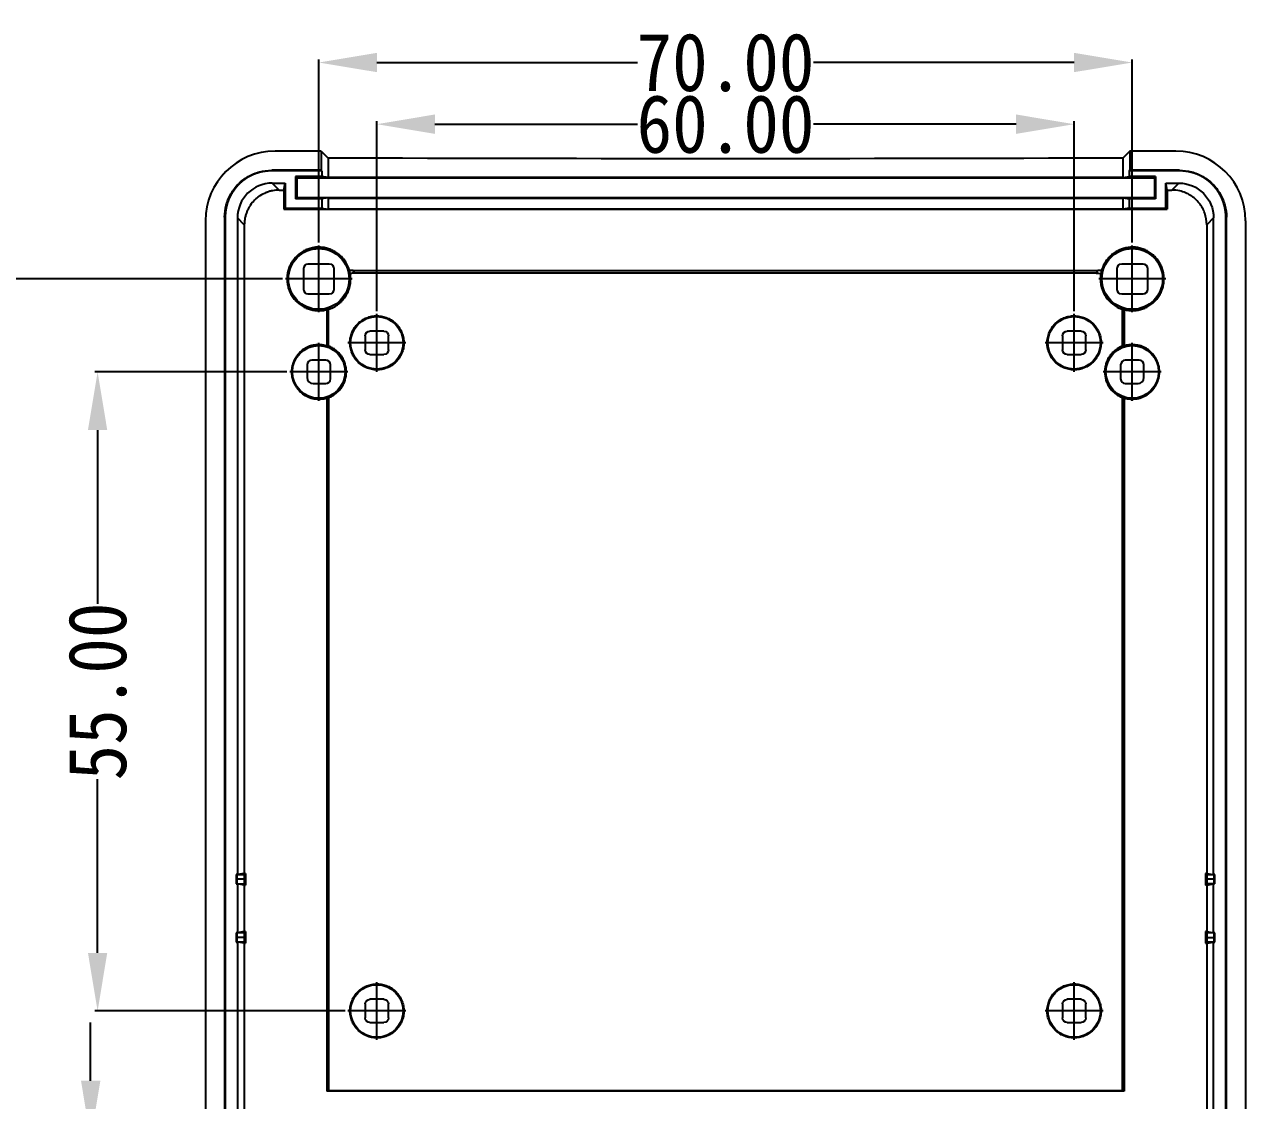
# Model space of a CAD drawing. Header units: inches. Extents: x 491 to 935, y -1750 to -1437.
# Drawn here: x 690.9 to 796, y -1558.2 to -1465.5 of the extents above; entities that cross this region are included whole.
import ezdxf
from ezdxf.lldxf.tags import DXFTag

# ---------------------------------------------------------------- set-up
doc = ezdxf.new("R2010")
doc.units = ezdxf.units.IN
doc.header["$MEASUREMENT"] = 0
doc.layers.add('6', color=7, linetype='Continuous')
doc.styles.add('FFS', font='simfang.ttf', dxfattribs={"width": 0.9})
tags = doc.linetypes.add('CENTER', pattern=[2, 1.25, -0.25, 0.25, -0.25]).pattern_tags.tags
tags[10:11] = [DXFTag(74, 4), DXFTag(75, 0), DXFTag(340, '0'), DXFTag(46, 0.0), DXFTag(50, 0.0), DXFTag(44, 0.0), DXFTag(45, 0.0)]
tags[8:9] = [DXFTag(74, 4), DXFTag(75, 0), DXFTag(340, '0'), DXFTag(46, 0.0), DXFTag(50, 0.0), DXFTag(44, 0.0), DXFTag(45, 0.0)]
tags[6:7] = [DXFTag(74, 4), DXFTag(75, 0), DXFTag(340, '0'), DXFTag(46, 0.0), DXFTag(50, 0.0), DXFTag(44, 0.0), DXFTag(45, 0.0)]
tags[4:5] = [DXFTag(74, 4), DXFTag(75, 0), DXFTag(340, '0'), DXFTag(46, 0.0), DXFTag(50, 0.0), DXFTag(44, 0.0), DXFTag(45, 0.0)]
doc.dimstyles.get("Standard").update_dxf_attribs({"dimtxt": 0.18, "dimasz": 0.18, "dimexe": 0.18, "dimexo": 0.0625, "dimgap": 0.09, "dimtad": 0, "dimzin": 0, "dimdsep": 46, "dimtxsty": 'Standard', "dimcen": 0.09, "dimadec": 0, "dimazin": 0, "dimtfac": 1, "dimtofl": 0, "dimtmove": 0, "dimatfit": 3, "dimfxl": 1, "dimtolj": 1, "dimtzin": 0, "dimarcsym": 0})

# ---------------------------------------------------------------- blocks, each defined once
blk = doc.blocks.new('*D6')
at = {"color": 6, "lineweight": -2}
for p, q in [((721.27, -1490.21), (721.27, -1473.88)), ((726.27, -1474.13), (743.71, -1474.13)), ((776.27, -1474.13), (758.83, -1474.13)), ((781.27, -1490.21), (781.27, -1473.88))]:
    blk.add_line(p, q, dxfattribs=at)
at = {"color": 6}
for points in [[(726.27, -1473.29), (726.27, -1474.96), (721.27, -1474.13)], [(776.27, -1473.29), (776.27, -1474.96), (781.27, -1474.13)]]:
    blk.add_solid(points, dxfattribs=at)
at = {"layer": 'Defpoints', "color": 0}
for p in [(781.27, -1474.13), (721.27, -1490.46), (781.27, -1490.46)]:
    blk.add_point(p, dxfattribs=at)
at = {"color": 4, "insert": (751.27, -1474.13), "char_height": 5, "attachment_point": 5, "style": 'FFS'}
blk.add_mtext('\\A1;60.00', dxfattribs=at)
blk = doc.blocks.new('*D7')
at = {"color": 6, "lineweight": -2}
for p, q in [((716.27, -1484.32), (716.27, -1468.57)), ((721.27, -1468.82), (743.71, -1468.82)), ((781.27, -1468.82), (758.83, -1468.82)), ((786.27, -1484.32), (786.27, -1468.57))]:
    blk.add_line(p, q, dxfattribs=at)
at = {"color": 6}
for points in [[(721.27, -1467.99), (721.27, -1469.65), (716.27, -1468.82)], [(781.27, -1467.99), (781.27, -1469.65), (786.27, -1468.82)]]:
    blk.add_solid(points, dxfattribs=at)
at = {"layer": 'Defpoints', "color": 0}
for p in [(786.27, -1468.82), (716.27, -1484.57), (786.27, -1484.57)]:
    blk.add_point(p, dxfattribs=at)
at = {"color": 4, "insert": (751.27, -1468.82), "char_height": 5, "attachment_point": 5, "style": 'FFS'}
blk.add_mtext('\\A1;70.00', dxfattribs=at)
blk = doc.blocks.new('*D8')
at = {"color": 6, "lineweight": -2}
for p, q in [((713.53, -1495.45), (696.99, -1495.45)), ((697.24, -1500.45), (697.24, -1515.4)), ((697.24, -1545.45), (697.24, -1530.49)), ((718.54, -1550.45), (696.99, -1550.45))]:
    blk.add_line(p, q, dxfattribs=at)
at = {"color": 6}
for points in [[(696.41, -1500.45), (698.07, -1500.45), (697.24, -1495.45)], [(696.41, -1545.45), (698.07, -1545.45), (697.24, -1550.45)]]:
    blk.add_solid(points, dxfattribs=at)
at = {"layer": 'Defpoints', "color": 0}
for p in [(713.78, -1495.45), (697.24, -1550.45), (718.79, -1550.45)]:
    blk.add_point(p, dxfattribs=at)
at = {"color": 4, "insert": (697.24, -1522.95), "char_height": 5, "attachment_point": 5, "rotation": 90, "style": 'FFS'}
blk.add_mtext('\\A1;55.00', dxfattribs=at)
blk = doc.blocks.new('*D9')
at = {"color": 6, "lineweight": -2}
for p, q in [((696.64, -1556.45), (696.64, -1551.45)), ((718.85, -1561.45), (696.39, -1561.45)), ((718.85, -1583.45), (696.39, -1583.45)), ((696.64, -1588.45), (696.64, -1593.45))]:
    blk.add_line(p, q, dxfattribs=at)
at = {"color": 6}
for points in [[(695.81, -1556.45), (697.48, -1556.45), (696.64, -1561.45)], [(695.81, -1588.45), (697.48, -1588.45), (696.64, -1583.45)]]:
    blk.add_solid(points, dxfattribs=at)
at = {"layer": 'Defpoints', "color": 0}
for p in [(719.1, -1561.45), (696.64, -1583.45), (719.1, -1583.45)]:
    blk.add_point(p, dxfattribs=at)
at = {"color": 4, "insert": (696.64, -1572.45), "char_height": 5, "attachment_point": 5, "rotation": 90, "style": 'FFS'}
blk.add_mtext('\\A1;22.00', dxfattribs=at)
blk = doc.blocks.new('*D10')
at = {"color": 6, "lineweight": -2}
for p, q in [((713.15, -1487.45), (687.35, -1487.45)), ((687.6, -1492.45), (687.6, -1532.38)), ((687.6, -1590.45), (687.6, -1550.51)), ((713.15, -1595.45), (687.35, -1595.45))]:
    blk.add_line(p, q, dxfattribs=at)
at = {"color": 6}
for points in [[(686.77, -1492.45), (688.44, -1492.45), (687.6, -1487.45)], [(686.77, -1590.45), (688.44, -1590.45), (687.6, -1595.45)]]:
    blk.add_solid(points, dxfattribs=at)
at = {"layer": 'Defpoints', "color": 0}
for p in [(713.4, -1487.45), (687.6, -1595.45), (713.4, -1595.45)]:
    blk.add_point(p, dxfattribs=at)
at = {"color": 4, "insert": (687.6, -1541.45), "char_height": 5, "attachment_point": 5, "rotation": 90, "style": 'FFS'}
blk.add_mtext('\\A1;108.00', dxfattribs=at)

msp = doc.modelspace()

# ---------------------------------------------------------------- linework, layer by layer
at = {"layer": '6', "color": 7}
for p, q in [((716.472, -1476.446), (712.514, -1476.446)), ((716.472, -1476.446), (716.472, -1478.093)), ((716.472, -1476.446), (717.071, -1477.045)), ((717.071, -1477.045), (717.071, -1478.724)), ((786.072, -1476.446), (785.473, -1477.045)), ((785.473, -1477.045), (785.473, -1478.724)), ((790.03, -1476.446), (786.072, -1476.446)), ((786.072, -1476.446), (786.072, -1478.093)), ((716.472, -1478.093), (712.218, -1478.093)), ((712.218, -1478.093), (712.218, -1478.146)), ((716.525, -1478.146), (712.218, -1478.146)), ((716.525, -1478.146), (716.472, -1478.093)), ((716.525, -1478.146), (716.525, -1478.633)), ((786.02, -1478.146), (786.072, -1478.093)), ((786.02, -1478.633), (786.02, -1478.146)), ((790.326, -1478.146), (786.02, -1478.146)), ((790.326, -1478.093), (786.072, -1478.093)), ((790.326, -1478.093), (790.326, -1478.146)), ((712.871, -1479.798), (712.27, -1479.198)), ((712.27, -1479.198), (713.372, -1479.198)), ((713.272, -1479.8), (713.372, -1479.198)), ((713.372, -1479.198), (713.372, -1481.346)), ((714.261, -1478.635), (714.372, -1478.746)), ((714.261, -1478.635), (714.261, -1480.557)), ((714.372, -1478.744), (788.172, -1478.744)), ((714.372, -1478.746), (714.372, -1480.446)), ((717.071, -1478.724), (716.525, -1478.633)), ((717.071, -1478.7), (785.473, -1478.7)), ((785.473, -1478.724), (786.02, -1478.633)), ((788.172, -1478.746), (788.284, -1478.635)), ((788.172, -1478.746), (788.172, -1480.446)), ((788.284, -1478.635), (788.284, -1480.557)), ((789.172, -1481.346), (789.172, -1479.198)), ((789.172, -1479.198), (790.274, -1479.198)), ((789.272, -1479.8), (789.172, -1479.198)), ((790.274, -1479.198), (789.674, -1479.798)), ((713.272, -1479.8), (713.272, -1481.446)), ((714.261, -1480.557), (714.372, -1480.446)), ((714.372, -1480.448), (788.172, -1480.448)), ((717.071, -1480.468), (716.525, -1480.558)), ((716.525, -1480.558), (716.525, -1481.344)), ((717.071, -1480.468), (717.071, -1481.434)), ((717.071, -1480.491), (785.473, -1480.491)), ((785.473, -1480.468), (785.473, -1481.434)), ((785.473, -1480.468), (786.02, -1480.558)), ((786.02, -1481.344), (786.02, -1480.558)), ((788.172, -1480.446), (788.284, -1480.557)), ((789.272, -1479.8), (789.272, -1481.446)), ((713.372, -1481.346), (713.272, -1481.446)), ((713.272, -1481.444), (789.272, -1481.444)), ((716.525, -1481.344), (717.071, -1481.434)), ((717.071, -1481.421), (785.473, -1481.421)), ((786.02, -1481.344), (785.473, -1481.434)), ((789.172, -1481.346), (789.272, -1481.446)), ((706.522, -1482.438), (706.522, -1600.454)), ((708.17, -1482.142), (708.222, -1482.142)), ((708.17, -1482.142), (708.17, -1600.75)), ((708.222, -1482.142), (708.222, -1600.75)), ((709.863, -1482.783), (709.275, -1482.194)), ((709.275, -1482.194), (709.275, -1538.716)), ((793.27, -1482.194), (792.681, -1482.783)), ((793.27, -1538.716), (793.27, -1482.194)), ((794.375, -1482.142), (794.322, -1482.142)), ((794.322, -1600.75), (794.322, -1482.142)), ((794.375, -1600.75), (794.375, -1482.142)), ((796.022, -1482.438), (796.022, -1600.454)), ((709.863, -1482.783), (709.863, -1538.618)), ((792.681, -1482.783), (792.681, -1538.618)), ((714.972, -1488.346), (714.972, -1486.546)), ((715.372, -1486.146), (717.172, -1486.146)), ((717.572, -1486.546), (717.572, -1488.346)), ((784.972, -1488.346), (784.972, -1486.546)), ((785.372, -1486.146), (787.172, -1486.146)), ((787.572, -1486.546), (787.572, -1488.346)), ((717.172, -1488.746), (715.372, -1488.746)), ((787.172, -1488.746), (785.372, -1488.746)), ((716.963, -1490.089), (716.963, -1493.205)), ((717.11, -1493.23), (717.11, -1490.059)), ((785.435, -1493.23), (785.435, -1490.059)), ((785.582, -1490.089), (785.582, -1493.205)), ((721.872, -1491.946), (720.672, -1491.946)), ((781.872, -1491.946), (780.672, -1491.946)), ((720.272, -1492.346), (720.272, -1493.546)), ((722.272, -1493.546), (722.272, -1492.346)), ((780.272, -1492.346), (780.272, -1493.546)), ((782.272, -1493.546), (782.272, -1492.346)), ((720.672, -1493.946), (721.872, -1493.946)), ((780.672, -1493.946), (781.872, -1493.946)), ((715.272, -1494.846), (715.272, -1495.94)), ((716.872, -1494.446), (715.672, -1494.446)), ((717.272, -1496.046), (717.272, -1494.846)), ((785.272, -1494.846), (785.272, -1496.046)), ((786.872, -1494.446), (785.672, -1494.446)), ((787.272, -1495.94), (787.272, -1494.846)), ((715.778, -1496.446), (716.872, -1496.446)), ((785.672, -1496.446), (786.767, -1496.446)), ((716.963, -1497.687), (716.963, -1557.351)), ((717.11, -1497.661), (717.11, -1557.28)), ((785.435, -1557.28), (785.435, -1497.661)), ((785.582, -1497.687), (785.582, -1557.351)), ((709.275, -1538.716), (709.175, -1538.716)), ((709.227, -1538.724), (709.175, -1538.716)), ((709.175, -1538.716), (709.175, -1539.52)), ((709.868, -1538.724), (709.227, -1538.724)), ((709.227, -1538.724), (709.227, -1539.511)), ((709.863, -1538.618), (709.275, -1538.716)), ((709.868, -1538.724), (709.975, -1538.618)), ((709.868, -1539.511), (709.868, -1538.724)), ((709.975, -1538.618), (709.975, -1539.618)), ((792.677, -1538.724), (792.57, -1538.618)), ((792.57, -1538.618), (792.57, -1539.618)), ((793.317, -1538.724), (792.677, -1538.724)), ((792.677, -1538.724), (792.677, -1539.511)), ((792.681, -1538.618), (793.27, -1538.716)), ((793.37, -1538.716), (793.27, -1538.716)), ((793.317, -1538.724), (793.37, -1538.716)), ((793.317, -1539.511), (793.317, -1538.724)), ((793.37, -1539.511), (793.37, -1538.716)), ((709.227, -1539.511), (709.175, -1539.52)), ((709.175, -1539.52), (709.275, -1539.52)), ((709.227, -1539.511), (709.868, -1539.511)), ((709.275, -1539.52), (709.275, -1543.716)), ((709.863, -1539.618), (709.275, -1539.52)), ((709.863, -1539.618), (709.863, -1543.618)), ((709.868, -1539.511), (709.975, -1539.618)), ((792.57, -1539.618), (792.677, -1539.511)), ((792.677, -1539.618), (792.57, -1539.618)), ((793.37, -1539.511), (792.677, -1539.511)), ((792.681, -1539.618), (793.27, -1539.511)), ((792.681, -1539.618), (792.681, -1543.618)), ((793.27, -1543.716), (793.27, -1539.511)), ((709.275, -1543.716), (709.175, -1543.716)), ((709.227, -1543.724), (709.175, -1543.716)), ((709.175, -1543.716), (709.175, -1544.52)), ((709.227, -1544.511), (709.175, -1544.52)), ((709.175, -1544.52), (709.275, -1544.52)), ((709.868, -1543.724), (709.227, -1543.724)), ((709.227, -1543.724), (709.227, -1544.511)), ((709.227, -1544.511), (709.868, -1544.511)), ((709.863, -1543.618), (709.275, -1543.716)), ((709.275, -1544.52), (709.275, -1600.698)), ((709.863, -1544.618), (709.275, -1544.52)), ((709.863, -1544.618), (709.863, -1600.109)), ((709.868, -1543.724), (709.975, -1543.618)), ((709.868, -1544.511), (709.868, -1543.724)), ((709.868, -1544.511), (709.975, -1544.618)), ((709.975, -1543.618), (709.975, -1544.618)), ((792.57, -1543.618), (792.57, -1544.618)), ((792.677, -1543.724), (792.57, -1543.618)), ((792.677, -1544.511), (792.57, -1544.618)), ((792.677, -1543.724), (792.677, -1544.511)), ((793.317, -1543.724), (792.677, -1543.724)), ((792.677, -1544.511), (793.317, -1544.511)), ((792.681, -1543.618), (793.27, -1543.716)), ((792.681, -1544.618), (793.27, -1544.52)), ((792.681, -1544.618), (792.681, -1600.109)), ((793.37, -1543.716), (793.27, -1543.716)), ((793.27, -1600.698), (793.27, -1544.52)), ((793.27, -1544.52), (793.37, -1544.52)), ((793.317, -1543.724), (793.37, -1543.716)), ((793.317, -1544.511), (793.317, -1543.724)), ((793.317, -1544.511), (793.37, -1544.52)), ((793.37, -1544.52), (793.37, -1543.716)), ((720.272, -1549.846), (720.272, -1551.046)), ((721.872, -1549.446), (720.672, -1549.446)), ((722.272, -1551.046), (722.272, -1549.846)), ((780.272, -1549.846), (780.272, -1551.046)), ((781.872, -1549.446), (780.672, -1549.446)), ((782.272, -1551.046), (782.272, -1549.846)), ((720.672, -1551.446), (721.872, -1551.446)), ((780.672, -1551.446), (781.872, -1551.446))]:
    msp.add_line(p, q, dxfattribs=at)
at = {"layer": '6', "color": 1, "linetype": 'CENTER', "ltscale": 0.104496}
for p, q in [((716.272, -1490.319), (716.272, -1484.572)), ((786.272, -1490.319), (786.272, -1484.572)), ((719.146, -1487.446), (713.399, -1487.446)), ((789.146, -1487.446), (783.399, -1487.446))]:
    msp.add_line(p, q, dxfattribs=at)
at = {"layer": '6', "color": 1, "linetype": 'CENTER', "ltscale": 0.090419}
for p, q in [((721.272, -1495.432), (721.272, -1490.459)), ((781.272, -1495.432), (781.272, -1490.459)), ((723.759, -1492.946), (718.786, -1492.946)), ((783.759, -1492.946), (778.786, -1492.946)), ((721.272, -1552.932), (721.272, -1547.959)), ((781.272, -1552.932), (781.272, -1547.959)), ((723.759, -1550.446), (718.786, -1550.446)), ((783.759, -1550.446), (778.786, -1550.446))]:
    msp.add_line(p, q, dxfattribs=at)
at = {"layer": '6', "color": 1, "linetype": 'CENTER', "ltscale": 0.090649}
for p, q in [((716.272, -1497.939), (716.272, -1492.953)), ((786.272, -1497.939), (786.272, -1492.953)), ((718.765, -1495.446), (713.779, -1495.446)), ((788.765, -1495.446), (783.779, -1495.446))]:
    msp.add_line(p, q, dxfattribs=at)
at = {"layer": '6', "color": 1, "linetype": 'CENTER', "ltscale": 0.005127}
for p, q in [((709.868, -1539.118), (709.227, -1539.118)), ((709.868, -1544.118), (709.227, -1544.118)), ((792.677, -1544.118), (793.317, -1544.118))]:
    msp.add_line(p, q, dxfattribs=at)
at = {"layer": '6', "color": 1, "linetype": 'CENTER', "ltscale": 0.005336}
msp.add_line((793.344, -1539.118), (792.677, -1539.118), dxfattribs=at)
at = {"layer": '6', "color": 7}
for centre, radius in [((716.272, -1487.446), 2.612), ((786.272, -1487.446), 2.612), ((721.272, -1492.946), 2.26), ((781.272, -1492.946), 2.26), ((716.272, -1495.446), 2.266), ((786.272, -1495.446), 2.266), ((721.272, -1550.446), 2.26), ((781.272, -1550.446), 2.26)]:
    msp.add_circle(centre, radius, dxfattribs=at)
for centre, radius, start, end in [((751.069, -63842.322), 62363.699, 90.031737, 90.033817), ((751.476, -63842.322), 62363.699, 89.966183, 89.968263), ((715.672, -1494.846), 0.4, 90, 180), ((716.872, -1494.846), 0.4, 0, 90), ((785.672, -1494.846), 0.4, 90, 180), ((786.872, -1494.846), 0.4, 0, 90), ((715.778, -1495.94), 0.506, 180, 270), ((716.872, -1496.046), 0.4, 270, 0), ((785.672, -1496.046), 0.4, 180, 270), ((786.767, -1495.94), 0.506, 270, 0)]:
    msp.add_arc(centre, radius, start, end, dxfattribs=at)
at = {"layer": '6', "color": 7, "extrusion": (0, 0, -1)}
for centre, radius, start, end in [((-751.069, 60883.131), 62363.699, 270.031737, 270.033817), ((-751.476, 60883.131), 62363.699, 269.966183, 269.968263), ((-751.06, -63696.412), 62215.078, 89.965292, 89.968195), ((-751.484, -63696.412), 62215.078, 90.031805, 90.034708), ((-715.372, -1486.546), 0.4, 0, 90), ((-717.172, -1486.546), 0.4, 90, 180), ((-785.372, -1486.546), 0.4, 0, 90), ((-787.172, -1486.546), 0.4, 90, 180), ((-717.172, -1488.346), 0.4, 180, 270), ((-787.172, -1488.346), 0.4, 180, 270), ((-720.672, -1492.346), 0.4, 0, 90), ((-721.872, -1492.346), 0.4, 90, 180), ((-780.672, -1492.346), 0.4, 0, 90), ((-781.872, -1492.346), 0.4, 90, 180), ((-720.672, -1493.546), 0.4, 270, 0), ((-721.872, -1493.546), 0.4, 180, 270), ((-780.672, -1493.546), 0.4, 270, 0), ((-781.872, -1493.546), 0.4, 180, 270), ((-720.672, -1549.846), 0.4, 0, 90), ((-721.872, -1549.846), 0.4, 90, 180), ((-780.672, -1549.846), 0.4, 0, 90), ((-781.872, -1549.846), 0.4, 90, 180), ((-720.672, -1551.046), 0.4, 270, 0), ((-721.872, -1551.046), 0.4, 180, 270), ((-780.672, -1551.046), 0.4, 270, 0), ((-781.872, -1551.046), 0.4, 180, 270)]:
    msp.add_arc(centre, radius, start, end, dxfattribs=at)
at = {"layer": '6', "color": 7, "extrusion": (7.49855e-33, 1.22461e-16, -1)}
for centre in [(-715.372, -1488.346), (-785.372, -1488.346)]:
    msp.add_arc(centre, 0.4, 270, 0, dxfattribs=at)
at = {"layer": '6', "color": 7}
for centre, major_axis, ratio, start_param, end_param in [((712.53, -1482.454), (-4.254, 4.254), 0.997265, 5.4991567, 7.0672139), ((790.014, -1482.454), (-4.254, -4.254), 0.997265, 2.357564, 3.9256213), ((712.279, -1482.202), (-2.127, 2.127), 0.997265, 5.4991567, 7.0672139), ((751.273, -1451.264), (546.561, 0), 0.052336, 4.6420697, 4.6428063), ((751.272, -1451.264), (546.561, 0), 0.052336, 4.7819717, 4.7827082), ((716.515, -1271.409), (0, 218.72), 0.107457, 3.1606564, 3.1669207), ((786.03, -1271.409), (0, -218.72), 0.107457, 6.2578573, 6.2641216), ((751.272, -1543.38), (547.28, 0), 0.008727, 1.6463278, 1.6465321), ((751.272, -1543.38), (547.28, 0), 0.008727, 1.4950606, 1.4952649), ((751.272, -1534.856), (547.28, 0), 0.008727, 4.6366532, 4.6368575), ((751.272, -1548.38), (547.28, 0), 0.008727, 1.6463278, 1.6465321), ((751.272, -1539.856), (547.28, 0), 0.008727, 4.6366532, 4.6368575), ((751.272, -1548.38), (547.28, 0), 0.008727, 1.4950606, 1.4952649), ((751.272, -1539.856), (547.28, 0), 0.008727, 4.7879205, 4.7881247)]:
    msp.add_ellipse(centre, major_axis=major_axis, ratio=ratio, start_param=start_param, end_param=end_param, dxfattribs=at)
at = {"layer": '6', "color": 7, "extrusion": (7.49855e-33, 1.22461e-16, -1)}
for centre, major_axis, ratio, start_param, end_param in [((751.272, -1448.486), (-546, 0), 0.052408, 4.6497086, 4.7750694), ((785.902, -1495.446), (-2.293, 0), 0.986873, 1.3655636, 1.4307377), ((716.642, -1495.446), (-2.293, 0), 0.986873, 4.5071563, 4.5723304), ((785.902, -1495.446), (-2.293, 0), 0.986873, 4.8524476, 4.9176217)]:
    msp.add_ellipse(centre, major_axis=major_axis, ratio=ratio, start_param=start_param, end_param=end_param, dxfattribs=at)
at = {"layer": '6', "color": 7, "extrusion": (0, 0, -1)}
msp.add_ellipse((790.266, -1482.202), major_axis=(-2.127, -2.127), ratio=0.997265, start_param=2.357564, end_param=3.9256213, dxfattribs=at)
at = {"layer": '6', "color": 7, "extrusion": (7.49856e-33, 1.22461e-16, -1)}
msp.add_ellipse((716.642, -1495.446), major_axis=(-2.293, 0), ratio=0.986873, start_param=1.710855, end_param=1.7760292, dxfattribs=at)
at = {"layer": '6', "color": 7}
for points, degree, knots in [([(708.17, -1482.142), (708.17, -1481.788), (708.263, -1481.082), (708.672, -1480.093), (709.322, -1479.246), (710.17, -1478.595), (711.158, -1478.186), (711.865, -1478.093), (712.218, -1478.093)], 3, [0, 0, 0, 0, 0.1668571, 0.3334921, 0.4999992, 0.6665067, 0.8331425, 1, 1, 1, 1]), ([(712.218, -1478.146), (711.825, -1478.146), (711.439, -1478.222), (711.054, -1478.299), (710.689, -1478.45), (710.325, -1478.6), (709.998, -1478.819), (709.671, -1479.037), (709.392, -1479.316), (709.114, -1479.593), (708.895, -1479.921), (708.677, -1480.248), (708.526, -1480.613), (708.375, -1480.976), (708.299, -1481.363), (708.222, -1481.748), (708.222, -1482.142)], 2, [0, 0, 0, 0.125, 0.125, 0.25, 0.25, 0.375, 0.375, 0.5, 0.5, 0.625, 0.625, 0.75, 0.75, 0.875, 0.875, 1, 1, 1]), ([(790.326, -1478.093), (790.68, -1478.093), (791.386, -1478.186), (792.375, -1478.595), (793.222, -1479.246), (793.873, -1480.093), (794.282, -1481.082), (794.375, -1481.788), (794.375, -1482.142)], 3, [0, 0, 0, 0, 0.1668575, 0.3334933, 0.5000008, 0.6665079, 0.8331429, 1, 1, 1, 1]), ([(794.322, -1482.142), (794.322, -1481.748), (794.246, -1481.363), (794.169, -1480.977), (794.018, -1480.613), (793.868, -1480.249), (793.649, -1479.921), (793.431, -1479.594), (793.152, -1479.316), (792.875, -1479.038), (792.547, -1478.819), (792.22, -1478.601), (791.855, -1478.45), (791.492, -1478.299), (791.105, -1478.222), (790.72, -1478.146), (790.326, -1478.146)], 2, [0, 0, 0, 0.125, 0.125, 0.25, 0.25, 0.375, 0.375, 0.5, 0.5, 0.625, 0.625, 0.75, 0.75, 0.875, 0.875, 1, 1, 1]), ([(712.871, -1479.798), (712.673, -1479.798), (712.478, -1479.816), (712.191, -1479.872), (712.096, -1479.895), (711.908, -1479.95), (711.814, -1479.983), (711.541, -1480.094), (711.369, -1480.185), (711.124, -1480.346), (711.044, -1480.404), (710.89, -1480.529), (710.817, -1480.594), (710.609, -1480.801), (710.484, -1480.951), (710.319, -1481.196), (710.267, -1481.281), (710.174, -1481.453), (710.09, -1481.63), (710.023, -1481.814), (709.966, -1482.001), (709.941, -1482.097), (709.883, -1482.388), (709.863, -1482.584), (709.863, -1482.783)], 3, [0, 0, 0, 0, 0.125, 0.125, 0.1875, 0.1875, 0.25, 0.25, 0.375, 0.375, 0.4375, 0.4375, 0.5, 0.5, 0.625, 0.625, 0.6875, 0.6875, 0.75, 0.8125, 0.8125, 0.875, 0.875, 1, 1, 1, 1]), ([(792.681, -1482.783), (792.681, -1482.45), (792.624, -1482.112), (792.514, -1481.798), (792.404, -1481.484), (792.239, -1481.184), (792.031, -1480.924), (791.824, -1480.664), (791.569, -1480.437), (791.288, -1480.26), (791.006, -1480.082), (790.689, -1479.95), (790.364, -1479.875), (790.138, -1479.824), (789.905, -1479.797), (789.674, -1479.798)], 3, [0, 0, 0, 0, 0.2129725, 0.2129725, 0.2129725, 0.4259599, 0.4259599, 0.4259599, 0.6388248, 0.6388248, 0.6388248, 0.8527494, 0.8527494, 0.8527494, 1, 1, 1, 1]), ([(718.911, -1486.733), (718.84, -1486.472), (718.733, -1486.227), (718.556, -1485.943), (718.518, -1485.887), (718.438, -1485.778), (718.397, -1485.726), (718.267, -1485.573), (718.174, -1485.478), (717.972, -1485.302), (717.864, -1485.221), (717.639, -1485.076), (717.522, -1485.012), (717.279, -1484.902), (717.153, -1484.856), (716.894, -1484.782), (716.633, -1484.728), (716.366, -1484.712), (716.165, -1484.715), (716.097, -1484.719), (715.964, -1484.731), (715.898, -1484.739), (715.701, -1484.772), (715.571, -1484.803), (715.316, -1484.884), (715.191, -1484.934), (714.951, -1485.052), (714.836, -1485.119), (714.671, -1485.233), (714.617, -1485.272), (714.513, -1485.356), (714.461, -1485.401), (714.216, -1485.63), (714.049, -1485.838), (713.846, -1486.187), (713.787, -1486.308), (713.688, -1486.556), (713.647, -1486.683), (713.585, -1486.944), (713.564, -1487.078), (713.54, -1487.346), (713.539, -1487.482), (713.556, -1487.75), (713.574, -1487.882), (713.615, -1488.077), (713.631, -1488.142), (713.669, -1488.271), (713.69, -1488.335), (713.807, -1488.651), (713.936, -1488.884), (714.14, -1489.152), (714.182, -1489.205), (714.271, -1489.305), (714.317, -1489.354), (714.46, -1489.493), (714.562, -1489.579), (714.779, -1489.736), (714.894, -1489.807), (715.131, -1489.931), (715.253, -1489.983), (715.442, -1490.049), (715.506, -1490.068), (715.636, -1490.103), (715.702, -1490.118), (715.9, -1490.155), (716.032, -1490.17), (716.298, -1490.181), (716.431, -1490.176), (716.699, -1490.148), (716.832, -1490.123), (716.963, -1490.089)], 3, [0, 0, 0, 0, 0.0625, 0.0625, 0.078125, 0.078125, 0.09375, 0.09375, 0.125, 0.125, 0.15625, 0.15625, 0.1875, 0.1875, 0.21875, 0.21875, 0.25, 0.28125, 0.28125, 0.296875, 0.296875, 0.3125, 0.3125, 0.34375, 0.34375, 0.375, 0.375, 0.40625, 0.40625, 0.421875, 0.421875, 0.4375, 0.4375, 0.5, 0.5, 0.53125, 0.53125, 0.5625, 0.5625, 0.59375, 0.59375, 0.625, 0.625, 0.65625, 0.65625, 0.671875, 0.671875, 0.6875, 0.6875, 0.75, 0.75, 0.765625, 0.765625, 0.78125, 0.78125, 0.8125, 0.8125, 0.84375, 0.84375, 0.875, 0.875, 0.890625, 0.890625, 0.90625, 0.90625, 0.9375, 0.9375, 0.96875, 0.96875, 1, 1, 1, 1]), ([(785.582, -1490.089), (785.843, -1490.157), (786.108, -1490.186), (786.442, -1490.173), (786.51, -1490.168), (786.643, -1490.153), (786.709, -1490.143), (786.906, -1490.106), (787.035, -1490.072), (787.287, -1489.985), (787.412, -1489.932), (787.649, -1489.808), (787.763, -1489.738), (787.978, -1489.582), (788.081, -1489.496), (788.274, -1489.308), (788.451, -1489.107), (788.597, -1488.884), (788.695, -1488.707), (788.725, -1488.647), (788.781, -1488.525), (788.807, -1488.463), (788.877, -1488.275), (788.914, -1488.147), (788.97, -1487.886), (788.989, -1487.751), (789.005, -1487.482), (789.004, -1487.346), (788.981, -1487.08), (788.96, -1486.948), (788.914, -1486.753), (788.896, -1486.688), (788.856, -1486.56), (788.833, -1486.496), (788.758, -1486.309), (788.7, -1486.189), (788.566, -1485.959), (788.491, -1485.848), (788.322, -1485.637), (788.231, -1485.539), (788.037, -1485.357), (787.933, -1485.274), (787.767, -1485.159), (787.71, -1485.123), (787.594, -1485.055), (787.535, -1485.023), (787.356, -1484.935), (787.232, -1484.885), (786.978, -1484.804), (786.846, -1484.772), (786.582, -1484.729), (786.45, -1484.717), (786.183, -1484.712), (786.049, -1484.72), (785.649, -1484.772), (785.393, -1484.845), (785.087, -1484.983), (785.026, -1485.013), (784.908, -1485.077), (784.851, -1485.111), (784.682, -1485.219), (784.576, -1485.299), (784.374, -1485.475), (784.279, -1485.572), (784.105, -1485.775), (784.026, -1485.883), (783.885, -1486.109), (783.822, -1486.228), (783.714, -1486.475), (783.669, -1486.602), (783.634, -1486.733)], 3, [0, 0, 0, 0, 0.0625, 0.0625, 0.078125, 0.078125, 0.09375, 0.09375, 0.125, 0.125, 0.15625, 0.15625, 0.1875, 0.1875, 0.21875, 0.21875, 0.25, 0.28125, 0.28125, 0.296875, 0.296875, 0.3125, 0.3125, 0.34375, 0.34375, 0.375, 0.375, 0.40625, 0.40625, 0.4375, 0.4375, 0.453125, 0.453125, 0.46875, 0.46875, 0.5, 0.5, 0.53125, 0.53125, 0.5625, 0.5625, 0.59375, 0.59375, 0.609375, 0.609375, 0.625, 0.625, 0.65625, 0.65625, 0.6875, 0.6875, 0.71875, 0.71875, 0.75, 0.75, 0.8125, 0.8125, 0.828125, 0.828125, 0.84375, 0.84375, 0.875, 0.875, 0.90625, 0.90625, 0.9375, 0.9375, 0.96875, 0.96875, 1, 1, 1, 1]), ([(719.224, -1486.711), (724.56, -1486.711), (729.9, -1486.711), (740.584, -1486.711), (745.928, -1486.711), (756.617, -1486.711), (761.961, -1486.711), (772.645, -1486.711), (777.985, -1486.711), (783.32, -1486.711)], 3, [0, 0, 0, 0, 0.25, 0.25, 0.5, 0.5, 0.75, 0.75, 1, 1, 1, 1]), ([(717.11, -1490.059), (717.187, -1490.034), (717.263, -1490.006), (717.414, -1489.943), (717.488, -1489.907), (717.706, -1489.792), (717.842, -1489.703), (718.034, -1489.552), (718.096, -1489.499), (718.215, -1489.387), (718.272, -1489.327), (718.436, -1489.143), (718.533, -1489.01), (718.704, -1488.729), (718.776, -1488.582), (718.864, -1488.355), (718.889, -1488.277), (718.934, -1488.12), (718.954, -1488.04), (719, -1487.798), (719.016, -1487.635), (719.018, -1487.391), (719.015, -1487.31), (719.002, -1487.146), (718.992, -1487.064), (718.978, -1486.983)], 3, [0, 0, 0, 0, 0.0625, 0.0625, 0.125, 0.125, 0.25, 0.25, 0.3125, 0.3125, 0.375, 0.375, 0.5, 0.5, 0.625, 0.625, 0.6875, 0.6875, 0.75, 0.75, 0.875, 0.875, 0.9375, 0.9375, 1, 1, 1, 1]), ([(783.173, -1486.949), (777.862, -1486.949), (772.546, -1486.949), (761.912, -1486.949), (756.592, -1486.949), (745.952, -1486.949), (740.633, -1486.949), (729.998, -1486.949), (724.683, -1486.949), (719.372, -1486.949)], 3, [0, 0, 0, 0, 0.25, 0.25, 0.5, 0.5, 0.75, 0.75, 1, 1, 1, 1]), ([(783.566, -1486.983), (783.539, -1487.144), (783.526, -1487.306), (783.529, -1487.636), (783.545, -1487.799), (783.591, -1488.038), (783.609, -1488.118), (783.654, -1488.275), (783.68, -1488.353), (783.769, -1488.584), (783.841, -1488.731), (784.013, -1489.013), (784.11, -1489.144), (784.326, -1489.388), (784.445, -1489.5), (784.703, -1489.704), (784.84, -1489.792), (785.055, -1489.907), (785.128, -1489.942), (785.279, -1490.005), (785.357, -1490.034), (785.435, -1490.059)], 3, [0, 0, 0, 0, 0.125, 0.125, 0.25, 0.25, 0.3125, 0.3125, 0.375, 0.375, 0.5, 0.5, 0.625, 0.625, 0.75, 0.75, 0.875, 0.875, 0.9375, 0.9375, 1, 1, 1, 1]), ([(718.965, -1492.698), (718.949, -1492.851), (718.948, -1493.003), (718.968, -1493.229), (718.978, -1493.304), (719.007, -1493.454), (719.025, -1493.529), (719.09, -1493.748), (719.146, -1493.889), (719.287, -1494.158), (719.372, -1494.287), (719.562, -1494.523), (719.669, -1494.631), (719.844, -1494.778), (719.906, -1494.824), (720.031, -1494.909), (720.161, -1494.988), (720.297, -1495.054), (720.437, -1495.113), (720.509, -1495.14), (720.727, -1495.208), (720.876, -1495.239), (721.101, -1495.263), (721.177, -1495.268), (721.33, -1495.269), (721.407, -1495.266), (721.633, -1495.246), (721.782, -1495.217), (722.001, -1495.153), (722.073, -1495.128), (722.215, -1495.071), (722.284, -1495.039), (722.485, -1494.934), (722.612, -1494.851), (722.85, -1494.659), (722.959, -1494.552), (723.104, -1494.378), (723.15, -1494.318), (723.236, -1494.192), (723.276, -1494.126), (723.386, -1493.925), (723.445, -1493.786), (723.536, -1493.496), (723.567, -1493.345), (723.6, -1493.043), (723.601, -1492.892), (723.581, -1492.664), (723.57, -1492.587), (723.542, -1492.438), (723.506, -1492.29), (723.457, -1492.147), (723.4, -1492.006), (723.368, -1491.937), (723.261, -1491.733), (723.178, -1491.607), (723.036, -1491.43), (722.985, -1491.373), (722.878, -1491.264), (722.821, -1491.212), (722.646, -1491.066), (722.522, -1490.98), (722.321, -1490.871), (722.252, -1490.838), (722.112, -1490.778), (722.04, -1490.752), (721.824, -1490.684), (721.676, -1490.653), (721.371, -1490.62), (721.219, -1490.619), (720.993, -1490.639), (720.918, -1490.649), (720.769, -1490.678), (720.694, -1490.696), (720.475, -1490.76), (720.334, -1490.816), (720.066, -1490.957), (719.936, -1491.041), (719.7, -1491.231), (719.592, -1491.337), (719.445, -1491.513), (719.399, -1491.574), (719.313, -1491.7), (719.273, -1491.764), (719.164, -1491.964), (719.104, -1492.104), (719.013, -1492.396), (718.981, -1492.546), (718.965, -1492.698)], 3, [0, 0, 0, 0, 0.03125, 0.03125, 0.046875, 0.046875, 0.0625, 0.0625, 0.09375, 0.09375, 0.125, 0.125, 0.15625, 0.15625, 0.171875, 0.171875, 0.1875, 0.203125, 0.203125, 0.21875, 0.21875, 0.25, 0.25, 0.265625, 0.265625, 0.28125, 0.28125, 0.3125, 0.3125, 0.328125, 0.328125, 0.34375, 0.34375, 0.375, 0.375, 0.40625, 0.40625, 0.421875, 0.421875, 0.4375, 0.4375, 0.46875, 0.46875, 0.5, 0.5, 0.53125, 0.53125, 0.546875, 0.546875, 0.5625, 0.578125, 0.578125, 0.59375, 0.59375, 0.625, 0.625, 0.640625, 0.640625, 0.65625, 0.65625, 0.6875, 0.6875, 0.703125, 0.703125, 0.71875, 0.71875, 0.75, 0.75, 0.78125, 0.78125, 0.796875, 0.796875, 0.8125, 0.8125, 0.84375, 0.84375, 0.875, 0.875, 0.90625, 0.90625, 0.921875, 0.921875, 0.9375, 0.9375, 0.96875, 0.96875, 1, 1, 1, 1]), ([(778.96, -1492.705), (778.944, -1492.858), (778.943, -1493.01), (778.964, -1493.236), (778.975, -1493.311), (779.004, -1493.461), (779.022, -1493.536), (779.088, -1493.755), (779.145, -1493.895), (779.286, -1494.164), (779.372, -1494.293), (779.563, -1494.528), (779.669, -1494.636), (779.846, -1494.782), (779.907, -1494.828), (780.033, -1494.913), (780.163, -1494.992), (780.299, -1495.057), (780.439, -1495.116), (780.511, -1495.142), (780.73, -1495.21), (780.878, -1495.24), (781.104, -1495.264), (781.18, -1495.268), (781.333, -1495.269), (781.409, -1495.266), (781.636, -1495.244), (781.784, -1495.216), (782.003, -1495.151), (782.076, -1495.126), (782.217, -1495.068), (782.286, -1495.036), (782.486, -1494.93), (782.613, -1494.847), (782.851, -1494.654), (782.959, -1494.547), (783.104, -1494.373), (783.15, -1494.312), (783.235, -1494.186), (783.275, -1494.12), (783.384, -1493.919), (783.443, -1493.78), (783.533, -1493.49), (783.564, -1493.338), (783.596, -1493.036), (783.597, -1492.885), (783.576, -1492.657), (783.565, -1492.58), (783.536, -1492.431), (783.5, -1492.284), (783.45, -1492.141), (783.393, -1492), (783.36, -1491.93), (783.253, -1491.727), (783.17, -1491.601), (783.027, -1491.424), (782.976, -1491.368), (782.868, -1491.259), (782.812, -1491.207), (782.637, -1491.062), (782.511, -1490.977), (782.311, -1490.868), (782.242, -1490.835), (782.101, -1490.776), (782.03, -1490.75), (781.813, -1490.682), (781.665, -1490.652), (781.36, -1490.62), (781.208, -1490.619), (780.982, -1490.64), (780.907, -1490.65), (780.758, -1490.679), (780.683, -1490.697), (780.464, -1490.762), (780.324, -1490.819), (780.056, -1490.96), (779.926, -1491.045), (779.691, -1491.236), (779.583, -1491.342), (779.436, -1491.518), (779.39, -1491.58), (779.305, -1491.706), (779.265, -1491.77), (779.157, -1491.97), (779.098, -1492.11), (779.007, -1492.403), (778.976, -1492.553), (778.96, -1492.705)], 3, [0, 0, 0, 0, 0.03125, 0.03125, 0.046875, 0.046875, 0.0625, 0.0625, 0.09375, 0.09375, 0.125, 0.125, 0.15625, 0.15625, 0.171875, 0.171875, 0.1875, 0.203125, 0.203125, 0.21875, 0.21875, 0.25, 0.25, 0.265625, 0.265625, 0.28125, 0.28125, 0.3125, 0.3125, 0.328125, 0.328125, 0.34375, 0.34375, 0.375, 0.375, 0.40625, 0.40625, 0.421875, 0.421875, 0.4375, 0.4375, 0.46875, 0.46875, 0.5, 0.5, 0.53125, 0.53125, 0.546875, 0.546875, 0.5625, 0.578125, 0.578125, 0.59375, 0.59375, 0.625, 0.625, 0.640625, 0.640625, 0.65625, 0.65625, 0.6875, 0.6875, 0.703125, 0.703125, 0.71875, 0.71875, 0.75, 0.75, 0.78125, 0.78125, 0.796875, 0.796875, 0.8125, 0.8125, 0.84375, 0.84375, 0.875, 0.875, 0.90625, 0.90625, 0.921875, 0.921875, 0.9375, 0.9375, 0.96875, 0.96875, 1, 1, 1, 1]), ([(716.963, -1493.205), (716.787, -1493.151), (716.609, -1493.119), (716.336, -1493.101), (716.244, -1493.1), (716.061, -1493.11), (715.88, -1493.13), (715.703, -1493.171), (715.528, -1493.222), (715.441, -1493.253), (715.189, -1493.361), (715.031, -1493.451), (714.811, -1493.613), (714.74, -1493.672), (714.606, -1493.797), (714.481, -1493.929), (714.372, -1494.075), (714.271, -1494.227), (714.224, -1494.307), (714.101, -1494.551), (714.038, -1494.722), (713.974, -1494.99), (713.958, -1495.081), (713.936, -1495.263), (713.931, -1495.355), (713.931, -1495.631), (713.953, -1495.812), (714.016, -1496.078), (714.043, -1496.166), (714.106, -1496.339), (714.142, -1496.422), (714.224, -1496.585), (714.27, -1496.663), (714.371, -1496.815), (714.426, -1496.889), (714.603, -1497.099), (714.736, -1497.223), (714.956, -1497.386), (715.034, -1497.436), (715.193, -1497.527), (715.356, -1497.608), (715.527, -1497.669), (715.702, -1497.72), (715.792, -1497.741), (716.062, -1497.787), (716.243, -1497.797), (716.517, -1497.779), (716.608, -1497.768), (716.788, -1497.735), (716.876, -1497.713), (716.963, -1497.687)], 3, [0, 0, 0, 0, 0.0625, 0.0625, 0.09375, 0.09375, 0.125, 0.15625, 0.15625, 0.1875, 0.1875, 0.25, 0.25, 0.28125, 0.28125, 0.3125, 0.34375, 0.34375, 0.375, 0.375, 0.4375, 0.4375, 0.46875, 0.46875, 0.5, 0.5, 0.5625, 0.5625, 0.59375, 0.59375, 0.625, 0.625, 0.65625, 0.65625, 0.6875, 0.6875, 0.75, 0.75, 0.78125, 0.78125, 0.8125, 0.84375, 0.84375, 0.875, 0.875, 0.9375, 0.9375, 0.96875, 0.96875, 1, 1, 1, 1]), ([(785.582, -1497.687), (785.757, -1497.74), (785.935, -1497.773), (786.208, -1497.791), (786.301, -1497.791), (786.483, -1497.782), (786.664, -1497.762), (786.841, -1497.721), (787.016, -1497.669), (787.103, -1497.638), (787.355, -1497.531), (787.513, -1497.441), (787.734, -1497.278), (787.805, -1497.219), (787.938, -1497.095), (788.063, -1496.963), (788.173, -1496.817), (788.274, -1496.664), (788.32, -1496.584), (788.444, -1496.34), (788.506, -1496.17), (788.57, -1495.902), (788.587, -1495.811), (788.608, -1495.628), (788.613, -1495.537), (788.613, -1495.26), (788.592, -1495.079), (788.528, -1494.814), (788.502, -1494.726), (788.439, -1494.553), (788.402, -1494.469), (788.32, -1494.307), (788.274, -1494.228), (788.174, -1494.076), (788.119, -1494.002), (787.941, -1493.792), (787.808, -1493.668), (787.588, -1493.506), (787.511, -1493.455), (787.352, -1493.365), (787.189, -1493.284), (787.018, -1493.223), (786.843, -1493.171), (786.753, -1493.15), (786.483, -1493.104), (786.301, -1493.095), (786.028, -1493.113), (785.936, -1493.124), (785.757, -1493.157), (785.669, -1493.178), (785.582, -1493.205)], 3, [0, 0, 0, 0, 0.0625, 0.0625, 0.09375, 0.09375, 0.125, 0.15625, 0.15625, 0.1875, 0.1875, 0.25, 0.25, 0.28125, 0.28125, 0.3125, 0.34375, 0.34375, 0.375, 0.375, 0.4375, 0.4375, 0.46875, 0.46875, 0.5, 0.5, 0.5625, 0.5625, 0.59375, 0.59375, 0.625, 0.625, 0.65625, 0.65625, 0.6875, 0.6875, 0.75, 0.75, 0.78125, 0.78125, 0.8125, 0.84375, 0.84375, 0.875, 0.875, 0.9375, 0.9375, 0.96875, 0.96875, 1, 1, 1, 1]), ([(717.11, -1497.661), (717.221, -1497.619), (717.329, -1497.569), (717.485, -1497.481), (717.537, -1497.45), (717.637, -1497.383), (717.685, -1497.348), (717.826, -1497.239), (717.914, -1497.159), (718.077, -1496.985), (718.154, -1496.891), (718.29, -1496.695), (718.35, -1496.592), (718.428, -1496.432), (718.452, -1496.377), (718.497, -1496.266), (718.517, -1496.209), (718.606, -1495.922), (718.642, -1495.687), (718.642, -1495.205), (718.606, -1494.969), (718.517, -1494.683), (718.497, -1494.626), (718.452, -1494.515), (718.428, -1494.46), (718.35, -1494.3), (718.29, -1494.197), (718.154, -1494.001), (718.077, -1493.906), (717.914, -1493.733), (717.826, -1493.653), (717.685, -1493.543), (717.637, -1493.508), (717.537, -1493.442), (717.485, -1493.41), (717.329, -1493.322), (717.221, -1493.272), (717.11, -1493.23)], 3, [0, 0, 0, 0, 0.0625, 0.0625, 0.09375, 0.09375, 0.125, 0.125, 0.1875, 0.1875, 0.25, 0.25, 0.3125, 0.3125, 0.34375, 0.34375, 0.375, 0.375, 0.5, 0.5, 0.625, 0.625, 0.65625, 0.65625, 0.6875, 0.6875, 0.75, 0.75, 0.8125, 0.8125, 0.875, 0.875, 0.90625, 0.90625, 0.9375, 0.9375, 1, 1, 1, 1]), ([(785.435, -1493.23), (785.21, -1493.315), (785.003, -1493.431), (784.766, -1493.616), (784.72, -1493.655), (784.632, -1493.735), (784.589, -1493.777), (784.467, -1493.907), (784.392, -1493.999), (784.256, -1494.195), (784.195, -1494.3), (784.09, -1494.514), (784.046, -1494.624), (783.975, -1494.852), (783.947, -1494.97), (783.911, -1495.207), (783.902, -1495.327), (783.902, -1495.688), (783.938, -1495.923), (784.028, -1496.21), (784.048, -1496.267), (784.092, -1496.378), (784.117, -1496.432), (784.195, -1496.593), (784.255, -1496.695), (784.391, -1496.892), (784.467, -1496.986), (784.631, -1497.159), (784.719, -1497.239), (784.86, -1497.349), (784.908, -1497.384), (785.008, -1497.45), (785.059, -1497.481), (785.216, -1497.569), (785.324, -1497.619), (785.435, -1497.661)], 3, [0, 0, 0, 0, 0.125, 0.125, 0.15625, 0.15625, 0.1875, 0.1875, 0.25, 0.25, 0.3125, 0.3125, 0.375, 0.375, 0.4375, 0.4375, 0.5, 0.5, 0.625, 0.625, 0.65625, 0.65625, 0.6875, 0.6875, 0.75, 0.75, 0.8125, 0.8125, 0.875, 0.875, 0.90625, 0.90625, 0.9375, 0.9375, 1, 1, 1, 1]), ([(718.965, -1550.198), (718.949, -1550.351), (718.948, -1550.503), (718.968, -1550.729), (718.978, -1550.804), (719.007, -1550.954), (719.025, -1551.029), (719.09, -1551.248), (719.146, -1551.389), (719.287, -1551.658), (719.372, -1551.787), (719.562, -1552.023), (719.669, -1552.131), (719.844, -1552.278), (719.906, -1552.324), (720.031, -1552.409), (720.161, -1552.488), (720.297, -1552.554), (720.437, -1552.613), (720.509, -1552.64), (720.727, -1552.708), (720.876, -1552.739), (721.101, -1552.763), (721.177, -1552.768), (721.33, -1552.769), (721.407, -1552.766), (721.633, -1552.746), (721.782, -1552.717), (722.001, -1552.653), (722.073, -1552.628), (722.215, -1552.571), (722.284, -1552.539), (722.485, -1552.434), (722.612, -1552.351), (722.85, -1552.159), (722.959, -1552.052), (723.104, -1551.878), (723.15, -1551.818), (723.236, -1551.692), (723.276, -1551.626), (723.386, -1551.425), (723.445, -1551.286), (723.536, -1550.996), (723.567, -1550.845), (723.6, -1550.543), (723.601, -1550.392), (723.581, -1550.164), (723.57, -1550.087), (723.542, -1549.938), (723.506, -1549.79), (723.457, -1549.647), (723.4, -1549.506), (723.368, -1549.437), (723.261, -1549.233), (723.178, -1549.107), (723.036, -1548.93), (722.985, -1548.873), (722.878, -1548.764), (722.821, -1548.712), (722.646, -1548.566), (722.522, -1548.48), (722.321, -1548.371), (722.252, -1548.338), (722.112, -1548.278), (722.04, -1548.252), (721.824, -1548.184), (721.676, -1548.153), (721.371, -1548.12), (721.219, -1548.119), (720.993, -1548.139), (720.918, -1548.149), (720.769, -1548.178), (720.694, -1548.196), (720.475, -1548.26), (720.334, -1548.316), (720.066, -1548.457), (719.936, -1548.541), (719.7, -1548.731), (719.592, -1548.837), (719.445, -1549.013), (719.399, -1549.074), (719.313, -1549.2), (719.273, -1549.264), (719.164, -1549.464), (719.104, -1549.604), (719.013, -1549.896), (718.981, -1550.046), (718.965, -1550.198)], 3, [0, 0, 0, 0, 0.03125, 0.03125, 0.046875, 0.046875, 0.0625, 0.0625, 0.09375, 0.09375, 0.125, 0.125, 0.15625, 0.15625, 0.171875, 0.171875, 0.1875, 0.203125, 0.203125, 0.21875, 0.21875, 0.25, 0.25, 0.265625, 0.265625, 0.28125, 0.28125, 0.3125, 0.3125, 0.328125, 0.328125, 0.34375, 0.34375, 0.375, 0.375, 0.40625, 0.40625, 0.421875, 0.421875, 0.4375, 0.4375, 0.46875, 0.46875, 0.5, 0.5, 0.53125, 0.53125, 0.546875, 0.546875, 0.5625, 0.578125, 0.578125, 0.59375, 0.59375, 0.625, 0.625, 0.640625, 0.640625, 0.65625, 0.65625, 0.6875, 0.6875, 0.703125, 0.703125, 0.71875, 0.71875, 0.75, 0.75, 0.78125, 0.78125, 0.796875, 0.796875, 0.8125, 0.8125, 0.84375, 0.84375, 0.875, 0.875, 0.90625, 0.90625, 0.921875, 0.921875, 0.9375, 0.9375, 0.96875, 0.96875, 1, 1, 1, 1]), ([(778.96, -1550.205), (778.944, -1550.358), (778.943, -1550.51), (778.964, -1550.736), (778.975, -1550.811), (779.004, -1550.961), (779.022, -1551.036), (779.088, -1551.255), (779.145, -1551.395), (779.286, -1551.664), (779.372, -1551.793), (779.563, -1552.028), (779.669, -1552.136), (779.846, -1552.282), (779.907, -1552.328), (780.033, -1552.413), (780.163, -1552.492), (780.299, -1552.557), (780.439, -1552.616), (780.511, -1552.642), (780.73, -1552.71), (780.878, -1552.74), (781.104, -1552.764), (781.18, -1552.768), (781.333, -1552.769), (781.409, -1552.766), (781.636, -1552.744), (781.784, -1552.716), (782.003, -1552.651), (782.076, -1552.626), (782.217, -1552.568), (782.286, -1552.536), (782.486, -1552.43), (782.613, -1552.347), (782.851, -1552.154), (782.959, -1552.047), (783.104, -1551.873), (783.15, -1551.812), (783.235, -1551.686), (783.275, -1551.62), (783.384, -1551.419), (783.443, -1551.28), (783.533, -1550.99), (783.564, -1550.838), (783.596, -1550.536), (783.597, -1550.385), (783.576, -1550.157), (783.565, -1550.08), (783.536, -1549.931), (783.5, -1549.784), (783.45, -1549.641), (783.393, -1549.5), (783.36, -1549.43), (783.253, -1549.227), (783.17, -1549.101), (783.027, -1548.924), (782.976, -1548.868), (782.868, -1548.759), (782.812, -1548.707), (782.637, -1548.562), (782.511, -1548.477), (782.311, -1548.368), (782.242, -1548.335), (782.101, -1548.276), (782.03, -1548.25), (781.813, -1548.182), (781.665, -1548.152), (781.36, -1548.12), (781.208, -1548.119), (780.982, -1548.14), (780.907, -1548.15), (780.758, -1548.179), (780.683, -1548.197), (780.464, -1548.262), (780.324, -1548.319), (780.056, -1548.46), (779.926, -1548.545), (779.691, -1548.736), (779.583, -1548.842), (779.436, -1549.018), (779.39, -1549.08), (779.305, -1549.206), (779.265, -1549.27), (779.157, -1549.47), (779.098, -1549.61), (779.007, -1549.903), (778.976, -1550.053), (778.96, -1550.205)], 3, [0, 0, 0, 0, 0.03125, 0.03125, 0.046875, 0.046875, 0.0625, 0.0625, 0.09375, 0.09375, 0.125, 0.125, 0.15625, 0.15625, 0.171875, 0.171875, 0.1875, 0.203125, 0.203125, 0.21875, 0.21875, 0.25, 0.25, 0.265625, 0.265625, 0.28125, 0.28125, 0.3125, 0.3125, 0.328125, 0.328125, 0.34375, 0.34375, 0.375, 0.375, 0.40625, 0.40625, 0.421875, 0.421875, 0.4375, 0.4375, 0.46875, 0.46875, 0.5, 0.5, 0.53125, 0.53125, 0.546875, 0.546875, 0.5625, 0.578125, 0.578125, 0.59375, 0.59375, 0.625, 0.625, 0.640625, 0.640625, 0.65625, 0.65625, 0.6875, 0.6875, 0.703125, 0.703125, 0.71875, 0.71875, 0.75, 0.75, 0.78125, 0.78125, 0.796875, 0.796875, 0.8125, 0.8125, 0.84375, 0.84375, 0.875, 0.875, 0.90625, 0.90625, 0.921875, 0.921875, 0.9375, 0.9375, 0.96875, 0.96875, 1, 1, 1, 1]), ([(717.11, -1557.28), (728.437, -1557.28), (739.824, -1557.28), (762.72, -1557.28), (774.107, -1557.28), (785.435, -1557.28)], 3, [0, 0, 0, 0, 0.5, 0.5, 1, 1, 1, 1])]:
    msp.add_open_spline(points, degree=degree, knots=knots, dxfattribs=at)
for points in [[(719.224, -1486.711), (719.119, -1486.711), (719.015, -1486.718), (718.911, -1486.733)], [(718.978, -1486.983), (718.96, -1486.899), (718.937, -1486.815), (718.911, -1486.733)], [(719.372, -1486.949), (719.323, -1486.87), (719.273, -1486.791), (719.224, -1486.711)], [(783.173, -1486.949), (783.222, -1486.87), (783.271, -1486.791), (783.32, -1486.711)], [(783.634, -1486.733), (783.53, -1486.718), (783.425, -1486.711), (783.32, -1486.711)], [(783.634, -1486.733), (783.607, -1486.815), (783.585, -1486.899), (783.566, -1486.983)], [(719.372, -1486.949), (719.24, -1486.949), (719.109, -1486.96), (718.978, -1486.983)], [(783.173, -1486.949), (783.304, -1486.949), (783.435, -1486.96), (783.566, -1486.983)], [(717.11, -1557.28), (717.061, -1557.304), (717.012, -1557.327), (716.963, -1557.351)], [(785.582, -1557.351), (774.145, -1557.351), (751.272, -1557.351), (728.399, -1557.351), (716.963, -1557.351)]]:
    msp.add_open_spline(points, degree=3, dxfattribs=at)

# ---------------------------------------------------------------- dimensions: what is measured, and where the dimension line sits
for base, p1, p2, picture, middle in [((786.272, -1468.822), (716.272, -1484.572), (786.272, -1484.572), '*D7', (751.272, -1468.822)), ((781.272, -1474.128), (721.272, -1490.459), (781.272, -1490.459), '*D6', (751.272, -1474.128))]:
    dim = msp.add_linear_dim(base=base, p1=p1, p2=p2, dimstyle='Standard', override={"dimscale": 2.5, "dimtxt": 2, "dimasz": 2, "dimexe": 0.1, "dimexo": 0.1, "dimzin": 0, "dimtxsty": 'FFS', "dimcen": 5.0292, "dimclrd": 6, "dimclre": 6, "dimclrt": 4, "dimtp": 0, "dimtm": 0, "dimtzin": 0})
    dim.commit()
    dim.dimension.update_dxf_attribs({"geometry": picture, "text_midpoint": middle})
for base, p1, p2, picture, middle in [((687.602, -1595.446), (713.399, -1487.446), (713.399, -1595.446), '*D10', (687.602, -1541.446)), ((697.239, -1550.446), (713.779, -1495.446), (718.786, -1550.446), '*D8', (697.239, -1522.946)), ((696.645, -1583.446), (719.097, -1561.446), (719.097, -1583.446), '*D9', (696.645, -1572.446))]:
    dim = msp.add_linear_dim(base=base, p1=p1, p2=p2, angle=90, dimstyle='Standard', override={"dimscale": 2.5, "dimtxt": 2, "dimasz": 2, "dimexe": 0.1, "dimexo": 0.1, "dimzin": 0, "dimtxsty": 'FFS', "dimcen": 5.0292, "dimclrd": 6, "dimclre": 6, "dimclrt": 4, "dimtp": 0, "dimtm": 0, "dimtzin": 0})
    dim.commit()
    dim.dimension.update_dxf_attribs({"geometry": picture, "text_midpoint": middle})

doc.saveas('drawing.dxf')
